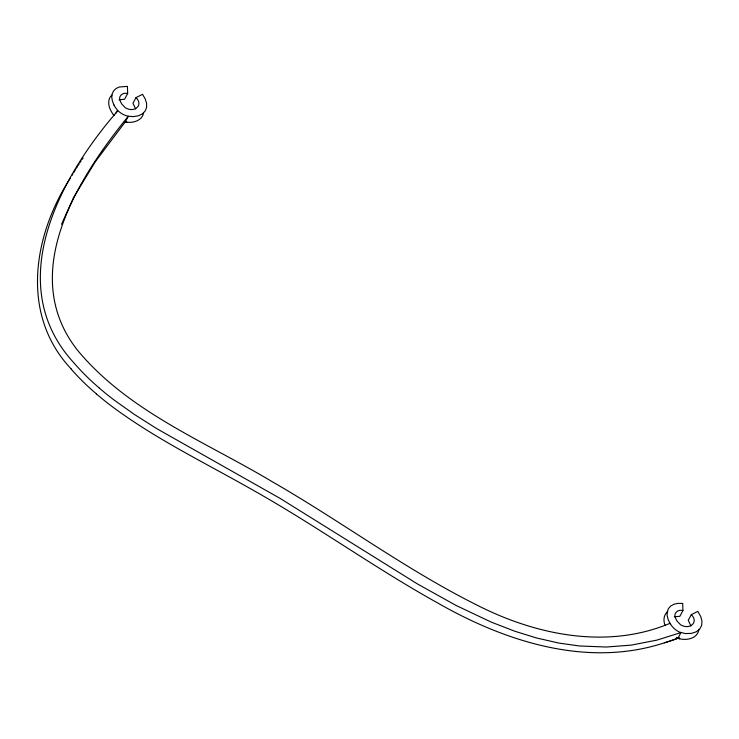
<?xml version="1.0" encoding="UTF-8"?>
<svg xmlns="http://www.w3.org/2000/svg" width="739" height="739" viewBox="0 0 739 739"><rect width="100%" height="100%" fill="white"/><g stroke="black" fill="none" stroke-linecap="round" stroke-linejoin="round"><path stroke-width="1.11" d="M698.909 629.24L698.743 630.376M143.588 112.577C142.664 120.235 133.75 123.136 127.053 122.194A18.706 15.879 28.5 0 1 125.233 121.917L124.411 121.741A18.457 15.667 28.5 0 0 127.053 122.194M119.034 99.765L124.568 99.248L127.653 93.567L127.413 86.38L119.164 87.017L116.014 88.541L113.603 90.906L112.226 93.705L111.765 97.16L112.356 100.957L114.009 105.095M698.688 630.616C696.729 638.653 686.679 640.547 679.686 638.782A17.366 14.743 28.5 0 1 677.875 638.256L677.155 637.997A17.209 14.614 28.5 0 0 679.686 638.782M61.549 224.277L73.494 197.599L95.451 161.518L125.233 121.917L128.318 116.235L133.389 116.614L138.461 115.783L142.535 113.797L145.287 110.85L146.599 107.395L146.599 103.358L145.204 98.897L142.544 94.324L136.041 97.576L132.955 103.266L135.671 108.956M115.995 113.012L117.538 110.166A22.244 18.881 28.5 0 1 114.028 105.086M670.255 623.836L668.195 619.698L667.151 615.624L667.234 611.855L668.472 608.576L670.661 606.072L673.931 604.243L677.792 603.384L682.697 603.421L682.928 610.608L679.843 616.298L674.319 616.806M680.139 632.27L685.423 633.563L691.316 633.397L696.23 631.817L699.741 629.046L701.653 625.425L701.967 620.991L700.701 616.455L697.819 611.365L691.325 614.626L688.231 620.307L690.956 626.007M70.371 178.127C33.006 235.575 20.23 314.999 71.092 368.844M72.034 175.346L72.902 173.896M73.789 172.446L75.572 169.564M76.477 168.132L77.383 166.7M78.297 165.268L79.212 163.846M80.181 162.358L81.161 160.871M82.14 159.393L83.128 157.915M111.894 95.054C107.349 99.063 108.254 105.973 110.924 110.776A23.463 19.925 28.5 0 0 113.363 114.6A19.473 16.526 28.5 0 0 114.111 115.469M667.779 611.596C663.428 614.765 663.179 620.945 665.165 625.545M669.95 623.337C606.507 649.997 534.777 634.829 475.62 604.419C404.639 568.762 340.725 521.041 271.952 481.56C204.999 441.432 128.18 411.568 77.272 349.935C17.597 273.624 77.466 178.542 128.318 116.235L127.496 116.051A17.154 14.568 28.5 0 1 117.972 110.638C60.386 176.325 1.321 284.339 74.177 363.154A201.895 171.402 28.5 0 0 99.479 388.16M99.423 388.215L106.24 393.878A290.279 246.438 28.5 0 0 114.49 400.316L134.627 414.588L156.622 428.565L280.136 498.419L417.23 583.819L456.102 605.472L491.158 622.072L514.769 631.226L536.671 638.016L558.961 643.087L579.394 645.969L606.266 647.031L631.383 645.101L656.888 640.122L680.961 632.575L677.875 638.256L674.55 639.466A272.497 231.344 28.5 0 1 664.416 642.819C587.293 668.148 505.023 641.581 437.396 602.802C375.421 568.374 317.779 526.778 256.063 491.888C207.474 463.99 156.446 439.687 111.404 406.007A290.279 246.438 28.5 0 1 103.155 399.568L96.338 393.905M127.653 93.567C122.517 91.839 117.372 96.726 120.54 101.631A16.627 14.115 28.5 0 0 121.833 104.079L125.177 107.617A8.517 7.233 28.5 0 0 127.21 108.679C135.006 112.116 143.532 105.132 136.041 97.576M682.928 610.608C677.792 608.881 672.656 613.776 675.816 618.682A16.627 14.115 28.5 0 0 677.109 621.13L680.462 624.658A8.517 7.233 28.5 0 0 682.485 625.721C690.291 629.166 698.808 622.173 691.325 614.626M114.175 115.543A19.704 16.729 28.5 0 1 113.372 114.591M679.538 637.628A278.585 236.508 28.5 0 1 664.416 642.828M96.393 393.85A201.895 171.402 28.5 0 1 71.018 368.89M680.074 632.418A18.577 15.768 28.5 0 1 670.328 623.808M677.053 637.951L676.407 637.683L677.053 637.951"/></g></svg>
